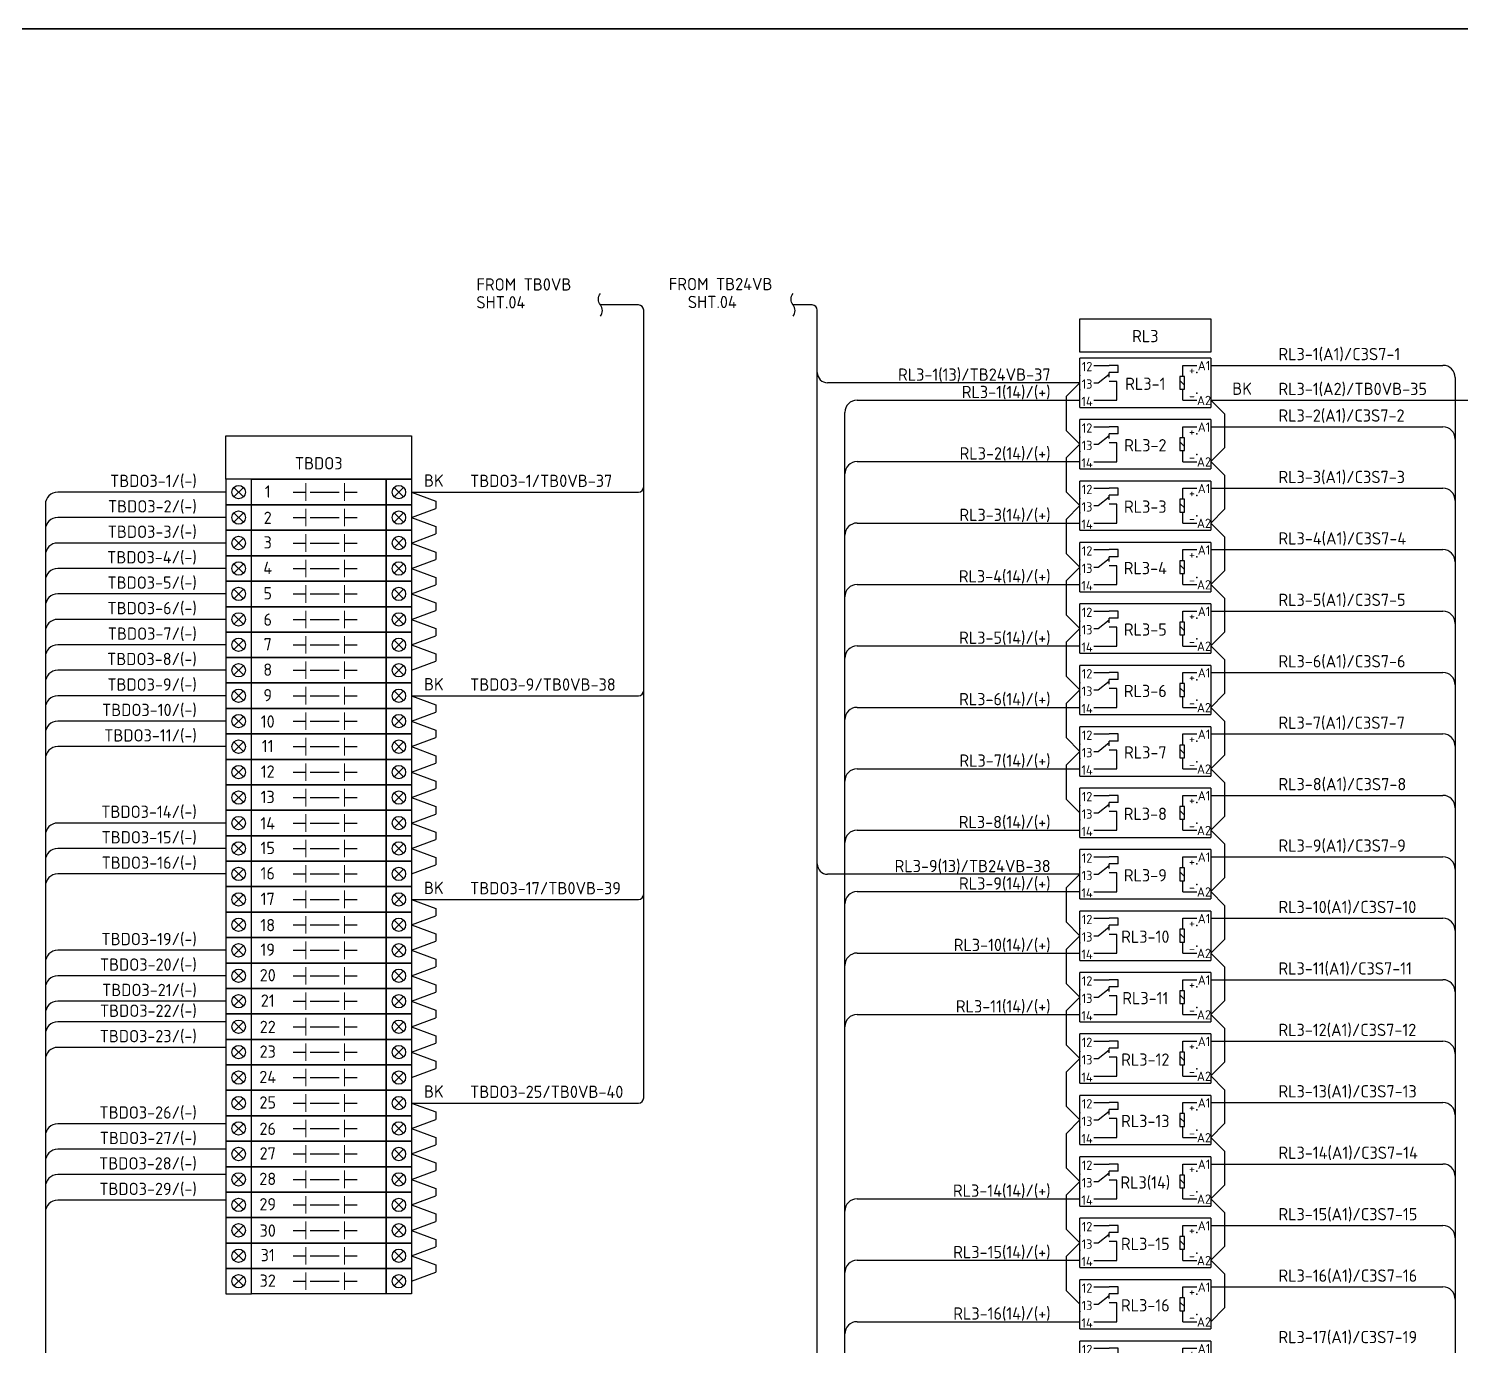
# Model space of a CAD drawing. Header units: inches. Extents: x 579627 to 667544, y 458630 to 507164.
# Drawn here: x 642304 to 643703, y 491325 to 492612 of the extents above; entities that cross this region are included whole.
import ezdxf
from ezdxf.enums import TextEntityAlignment as Align

# ---------------------------------------------------------------- set-up
doc = ezdxf.new("R2010")
doc.units = ezdxf.units.IN
doc.header["$MEASUREMENT"] = 0
doc.layers.add('HELPPOINT', color=7, linetype='Continuous')
doc.layers.add('power', color=7, linetype='Continuous')
doc.styles.add('HTX11', font='O8111901')
doc.styles.add('ISO3098B', font='ISO3098B.shx')

# ---------------------------------------------------------------- blocks, each defined once
blk = doc.blocks.new('TPA')
at = {"layer": 'HELPPOINT', "color": 4, "lineweight": 35}
blk.add_line((562706.8, 505019.3), (567131, 505019.3), dxfattribs=at)
blk.add_line((562706.8, 505019.3), (567131, 505019.3), dxfattribs=at)
at = {"style": 'HTX11'}
for tag, p in [('A', (566704.3, 502037.1)), ('B', (567038.2, 501963.3))]:
    blk.add_attdef(tag, text='', height=16.8, dxfattribs=at).set_placement(p, align=Align.MIDDLE_CENTER)
blk = doc.blocks.new('700RL')
at = {"color": 1}
for p, q in [((625568.7, 491781.9), (625568.7, 491830)), ((625696.8, 491830), (625568.7, 491830)), ((625568.7, 491781.9), (625568.7, 491830)), ((625582.5, 491823), (625597.4, 491823)), ((625606.3, 491823), (625597.4, 491823)), ((625606.3, 491816.1), (625606.3, 491823)), ((625669.2, 491823), (625682.9, 491823)), ((625669.2, 491812.2), (625669.2, 491823)), ((625696.8, 491830), (625696.8, 491781.9)), ((625582.5, 491806), (625586.6, 491806)), ((625586.6, 491806), (625597.4, 491814.5)), ((625606.3, 491816.1), (625597.4, 491816.1)), ((625597.4, 491811.5), (625597.4, 491816.1)), ((625604.9, 491807.3), (625597.4, 491807.3)), ((625604.9, 491788.9), (625604.9, 491807.3)), ((625666.4, 491808.2), (625670.9, 491803.7)), ((625669.2, 491788.9), (625669.2, 491799.7)), ((625568.7, 491781.9), (625696.8, 491781.9)), ((625582.5, 491788.9), (625604.9, 491788.9)), ((625669.2, 491788.9), (625682.9, 491788.9))]:
    blk.add_line(p, q, dxfattribs=at)
blk.add_lwpolyline([(625670.9, 491799.7), (625670.9, 491812.2), (625666.4, 491812.2), (625666.4, 491799.7)], close=True, dxfattribs=at)
for p in [(625568.7, 491813), (625682.9, 491816), (625568.7, 491799), (625682.9, 491795.9)]:
    blk.add_point(p, dxfattribs=at)
at = {"color": 1, "style": 'ISO3098B'}
for s, p in [('12', (625575.8, 491821.8)), ('+', (625678.2, 491818.4)), ('+', (625678.2, 491818.4)), ('A1', (625690, 491822.7)), ('13', (625575.8, 491804.8)), ('14', (625575.8, 491787.8)), ('-', (625678.2, 491793.3)), ('A2', (625690, 491788.7))]:
    blk.add_text(s, height=9.12, dxfattribs=at).set_placement(p, align=Align.MIDDLE)

msp = doc.modelspace()

# ---------------------------------------------------------------- linework, layer by layer
at = {"color": 0}
for p, q in [((642899.2, 492342), (642861.9, 492342)), ((642904.2, 491567.5), (642904.2, 492337)), ((643458, 492249), (643471.4, 492235.6)), ((643458, 492249), (643730.5, 492249)), ((643471.4, 492235.6), (643471.4, 492202.4)), ((643458, 492189), (643471.4, 492202.4)), ((643458, 492189), (643471.4, 492175.6)), ((643471.4, 492175.6), (643471.4, 492142.4)), ((642496.3, 492159.2), (642332, 492159.2)), ((642513.3, 492163.8), (642504.1, 492154.6)), ((642504.1, 492163.8), (642513.3, 492154.6)), ((642561.9, 492159.2), (642574.4, 492159.2)), ((642578.4, 492159.2), (642607, 492159.2)), ((642612, 492159.2), (642624.5, 492159.2)), ((642660.6, 492163.8), (642669.8, 492154.6)), ((642669.8, 492163.8), (642660.6, 492154.6)), ((642677.6, 492159.2), (642899.2, 492159.2)), ((642677.6, 492159.2), (642701.4, 492150.4)), ((642320, 492147.2), (642320, 490713.6)), ((642677.6, 492134.4), (642701.4, 492143.2)), ((642701.4, 492150.4), (642701.4, 492143.2)), ((643458, 492129), (643471.4, 492142.4)), ((642496.3, 492134.4), (642332, 492134.4)), ((642513.3, 492139), (642504.1, 492129.7)), ((642504.1, 492139), (642513.3, 492129.7)), ((642561.9, 492134.4), (642574.4, 492134.4)), ((642578.4, 492134.4), (642607, 492134.4)), ((642612, 492134.4), (642624.5, 492134.4)), ((642660.6, 492139), (642669.8, 492129.7)), ((642669.8, 492139), (642660.6, 492129.7)), ((642677.6, 492134.4), (642701.4, 492125.6)), ((642701.4, 492125.6), (642701.4, 492118.3)), ((643458, 492129), (643471.4, 492115.6)), ((642513.3, 492114.1), (642504.1, 492104.9)), ((642504.1, 492114.1), (642513.3, 492104.9)), ((642660.6, 492114.1), (642669.8, 492104.9)), ((642669.8, 492114.1), (642660.6, 492104.9)), ((642677.6, 492109.5), (642701.4, 492118.3)), ((643471.4, 492115.6), (643471.4, 492082.4)), ((642496.3, 492109.5), (642332, 492109.5)), ((642496.3, 492109.5), (642332, 492109.5)), ((642561.9, 492109.5), (642574.4, 492109.5)), ((642578.4, 492109.5), (642607, 492109.5)), ((642612, 492109.5), (642624.5, 492109.5)), ((642677.6, 492109.5), (642701.4, 492100.7)), ((642701.4, 492100.7), (642701.4, 492093.4)), ((642496.3, 492084.6), (642332, 492084.6)), ((642513.3, 492089.3), (642504.1, 492080)), ((642504.1, 492089.3), (642513.3, 492080)), ((642561.9, 492084.6), (642574.4, 492084.6)), ((642578.4, 492084.6), (642607, 492084.6)), ((642612, 492084.6), (642624.5, 492084.6)), ((642660.6, 492089.3), (642669.8, 492080)), ((642669.8, 492089.3), (642660.6, 492080)), ((642677.6, 492084.6), (642701.4, 492093.4)), ((642677.6, 492084.6), (642701.4, 492075.8)), ((642701.4, 492075.8), (642701.4, 492068.6)), ((643458, 492069), (643471.4, 492082.4)), ((642496.3, 492059.8), (642332, 492059.8)), ((642513.3, 492064.4), (642504.1, 492055.1)), ((642504.1, 492064.4), (642513.3, 492055.1)), ((642561.9, 492059.8), (642574.4, 492059.8)), ((642578.4, 492059.8), (642607, 492059.8)), ((642612, 492059.8), (642624.5, 492059.8)), ((642660.6, 492064.4), (642669.8, 492055.1)), ((642669.8, 492064.4), (642660.6, 492055.1)), ((642677.6, 492059.8), (642701.4, 492068.6)), ((642677.6, 492059.8), (642701.4, 492051)), ((643458, 492069), (643471.4, 492055.6)), ((643471.4, 492055.6), (643471.4, 492022.4)), ((642677.6, 492034.9), (642701.4, 492043.7)), ((642701.4, 492051), (642701.4, 492043.7)), ((642496.3, 492034.9), (642332, 492034.9)), ((642513.3, 492039.5), (642504.1, 492030.3)), ((642504.1, 492039.5), (642513.3, 492030.3)), ((642561.9, 492034.9), (642574.4, 492034.9)), ((642578.4, 492034.9), (642607, 492034.9)), ((642612, 492034.9), (642624.5, 492034.9)), ((642660.6, 492039.5), (642669.8, 492030.3)), ((642669.8, 492039.5), (642660.6, 492030.3)), ((642677.6, 492034.9), (642701.4, 492026.1)), ((642513.3, 492014.7), (642504.1, 492005.4)), ((642504.1, 492014.7), (642513.3, 492005.4)), ((642660.6, 492014.7), (642669.8, 492005.4)), ((642669.8, 492014.7), (642660.6, 492005.4)), ((642677.6, 492010.1), (642701.4, 492018.8)), ((642701.4, 492026.1), (642701.4, 492018.8)), ((643458, 492009), (643471.4, 492022.4)), ((642496.3, 492010.1), (642332, 492010.1)), ((642561.9, 492010.1), (642574.4, 492010.1)), ((642578.4, 492010.1), (642607, 492010.1)), ((642612, 492010.1), (642624.5, 492010.1)), ((642677.6, 492010.1), (642701.4, 492001.3)), ((642701.4, 492001.3), (642701.4, 491994)), ((643458, 492009), (643471.4, 491995.6)), ((642513.3, 491989.8), (642504.1, 491980.6)), ((642504.1, 491989.8), (642513.3, 491980.6)), ((642660.6, 491989.8), (642669.8, 491980.6)), ((642669.8, 491989.8), (642660.6, 491980.6)), ((642677.6, 491985.2), (642701.4, 491994)), ((643471.4, 491995.6), (643471.4, 491962.4)), ((642496.3, 491985.2), (642332, 491985.2)), ((642561.9, 491985.2), (642574.4, 491985.2)), ((642578.4, 491985.2), (642607, 491985.2)), ((642612, 491985.2), (642624.5, 491985.2)), ((642496.3, 491960.3), (642332, 491960.3)), ((642513.3, 491965), (642504.1, 491955.7)), ((642504.1, 491965), (642513.3, 491955.7)), ((642561.9, 491960.3), (642574.4, 491960.3)), ((642578.4, 491960.3), (642607, 491960.3)), ((642612, 491960.3), (642624.5, 491960.3)), ((642660.6, 491965), (642669.8, 491955.7)), ((642669.8, 491965), (642660.6, 491955.7)), ((642677.6, 491960.3), (642701.4, 491951.5)), ((642677.6, 491960.3), (642899.2, 491960.3)), ((643458, 491949), (643471.4, 491962.4)), ((642677.6, 491935.5), (642701.4, 491944.3)), ((642701.4, 491951.5), (642701.4, 491944.3)), ((643458, 491949), (643471.4, 491935.6)), ((642496.3, 491935.5), (642332, 491935.5)), ((642513.3, 491940.1), (642504.1, 491930.8)), ((642504.1, 491940.1), (642513.3, 491930.8)), ((642561.9, 491935.5), (642574.4, 491935.5)), ((642578.4, 491935.5), (642607, 491935.5)), ((642612, 491935.5), (642624.5, 491935.5)), ((642660.6, 491940.1), (642669.8, 491930.8)), ((642669.8, 491940.1), (642660.6, 491930.8)), ((642677.6, 491935.5), (642701.4, 491926.7)), ((643471.4, 491935.6), (643471.4, 491902.4)), ((642677.6, 491910.6), (642701.4, 491919.4)), ((642701.4, 491926.7), (642701.4, 491919.4)), ((642496.3, 491910.6), (642332, 491910.6)), ((642513.3, 491915.2), (642504.1, 491906)), ((642504.1, 491915.2), (642513.3, 491906)), ((642561.9, 491910.6), (642574.4, 491910.6)), ((642578.4, 491910.6), (642607, 491910.6)), ((642612, 491910.6), (642624.5, 491910.6)), ((642660.6, 491915.2), (642669.8, 491906)), ((642669.8, 491915.2), (642660.6, 491906)), ((642677.6, 491910.6), (642701.4, 491901.8)), ((642701.4, 491901.8), (642701.4, 491894.5)), ((643458, 491889), (643471.4, 491902.4)), ((642513.3, 491890.4), (642504.1, 491881.1)), ((642504.1, 491890.4), (642513.3, 491881.1)), ((642660.6, 491890.4), (642669.8, 491881.1)), ((642669.8, 491890.4), (642660.6, 491881.1)), ((642677.6, 491885.7), (642701.4, 491894.5)), ((643458, 491889), (643471.4, 491875.6)), ((642561.9, 491885.7), (642574.4, 491885.7)), ((642578.4, 491885.7), (642607, 491885.7)), ((642612, 491885.7), (642624.5, 491885.7)), ((642677.6, 491885.7), (642701.4, 491877)), ((642701.4, 491877), (642701.4, 491869.7)), ((643471.4, 491875.6), (643471.4, 491842.4)), ((642513.3, 491865.5), (642504.1, 491856.3)), ((642504.1, 491865.5), (642513.3, 491856.3)), ((642561.9, 491860.9), (642574.4, 491860.9)), ((642578.4, 491860.9), (642607, 491860.9)), ((642612, 491860.9), (642624.5, 491860.9)), ((642660.6, 491865.5), (642669.8, 491856.3)), ((642669.8, 491865.5), (642660.6, 491856.3)), ((642677.6, 491860.9), (642701.4, 491869.7)), ((642677.6, 491860.9), (642701.4, 491852.1)), ((642701.4, 491852.1), (642701.4, 491844.8)), ((642496.3, 491836), (642332, 491836)), ((642513.3, 491840.6), (642504.1, 491831.4)), ((642504.1, 491840.6), (642513.3, 491831.4)), ((642561.9, 491836), (642574.4, 491836)), ((642578.4, 491836), (642607, 491836)), ((642612, 491836), (642624.5, 491836)), ((642660.6, 491840.6), (642669.8, 491831.4)), ((642669.8, 491840.6), (642660.6, 491831.4)), ((642677.6, 491836), (642701.4, 491844.8)), ((642677.6, 491836), (642701.4, 491827.2)), ((643458, 491829), (643471.4, 491842.4)), ((642677.6, 491811.2), (642701.4, 491819.9)), ((642701.4, 491827.2), (642701.4, 491819.9)), ((643458, 491829), (643471.4, 491815.6)), ((642496.3, 491811.2), (642332, 491811.2)), ((642513.3, 491815.8), (642504.1, 491806.5)), ((642504.1, 491815.8), (642513.3, 491806.5)), ((642561.9, 491811.2), (642574.4, 491811.2)), ((642578.4, 491811.2), (642607, 491811.2)), ((642612, 491811.2), (642624.5, 491811.2)), ((642660.6, 491815.8), (642669.8, 491806.5)), ((642669.8, 491815.8), (642660.6, 491806.5)), ((642677.6, 491811.2), (642701.4, 491802.4)), ((643471.4, 491815.6), (643471.4, 491782.4)), ((642513.3, 491790.9), (642504.1, 491781.7)), ((642504.1, 491790.9), (642513.3, 491781.7)), ((642660.6, 491790.9), (642669.8, 491781.7)), ((642669.8, 491790.9), (642660.6, 491781.7)), ((642677.6, 491786.3), (642701.4, 491795.1)), ((642701.4, 491802.4), (642701.4, 491795.1)), ((642496.3, 491786.3), (642332, 491786.3)), ((642561.9, 491786.3), (642574.4, 491786.3)), ((642578.4, 491786.3), (642607, 491786.3)), ((642612, 491786.3), (642624.5, 491786.3)), ((643458, 491769), (643471.4, 491782.4)), ((642513.3, 491766.1), (642504.1, 491756.8)), ((642504.1, 491766.1), (642513.3, 491756.8)), ((642660.6, 491766.1), (642669.8, 491756.8)), ((642669.8, 491766.1), (642660.6, 491756.8)), ((643458, 491769), (643471.4, 491755.6)), ((642561.9, 491761.4), (642574.4, 491761.4)), ((642578.4, 491761.4), (642607, 491761.4)), ((642612, 491761.4), (642624.5, 491761.4)), ((642677.6, 491761.4), (642701.4, 491752.6)), ((642677.6, 491761.4), (642899.2, 491761.4)), ((642701.4, 491752.6), (642701.4, 491745.4)), ((643471.4, 491755.6), (643471.4, 491722.4)), ((642513.3, 491741.2), (642504.1, 491731.9)), ((642504.1, 491741.2), (642513.3, 491731.9)), ((642561.9, 491736.6), (642574.4, 491736.6)), ((642578.4, 491736.6), (642607, 491736.6)), ((642612, 491736.6), (642624.5, 491736.6)), ((642660.6, 491741.2), (642669.8, 491731.9)), ((642669.8, 491741.2), (642660.6, 491731.9)), ((642677.6, 491736.6), (642701.4, 491745.4)), ((642677.6, 491736.6), (642701.4, 491727.8)), ((642677.6, 491711.7), (642701.4, 491720.5)), ((642701.4, 491727.8), (642701.4, 491720.5)), ((643458, 491709), (643471.4, 491722.4)), ((642496.3, 491711.7), (642332, 491711.7)), ((642513.3, 491716.3), (642504.1, 491707.1)), ((642504.1, 491716.3), (642513.3, 491707.1)), ((642561.9, 491711.7), (642574.4, 491711.7)), ((642578.4, 491711.7), (642607, 491711.7)), ((642612, 491711.7), (642624.5, 491711.7)), ((642660.6, 491716.3), (642669.8, 491707.1)), ((642669.8, 491716.3), (642660.6, 491707.1)), ((642677.6, 491711.7), (642701.4, 491702.9)), ((643458, 491709), (643471.4, 491695.6)), ((642677.6, 491686.8), (642701.4, 491695.6)), ((642701.4, 491702.9), (642701.4, 491695.6)), ((643471.4, 491695.6), (643471.4, 491662.4)), ((642496.3, 491686.8), (642332, 491686.8)), ((642513.3, 491691.5), (642504.1, 491682.2)), ((642504.1, 491691.5), (642513.3, 491682.2)), ((642561.9, 491686.8), (642574.4, 491686.8)), ((642578.4, 491686.8), (642607, 491686.8)), ((642612, 491686.8), (642624.5, 491686.8)), ((642660.6, 491691.5), (642669.8, 491682.2)), ((642669.8, 491691.5), (642660.6, 491682.2)), ((642677.6, 491686.8), (642701.4, 491678.1)), ((642701.4, 491678.1), (642701.4, 491670.8)), ((642513.3, 491666.6), (642504.1, 491657.4)), ((642504.1, 491666.6), (642513.3, 491657.4)), ((642660.6, 491666.6), (642669.8, 491657.4)), ((642669.8, 491666.6), (642660.6, 491657.4)), ((642677.6, 491662), (642701.4, 491670.8)), ((642496.3, 491662), (642332, 491662)), ((642561.9, 491662), (642574.4, 491662)), ((642578.4, 491662), (642607, 491662)), ((642612, 491662), (642624.5, 491662)), ((642677.6, 491662), (642701.4, 491653.2)), ((642701.4, 491653.2), (642701.4, 491645.9)), ((643458, 491649), (643471.4, 491662.4)), ((642496.3, 491641.8), (642332, 491641.8)), ((642513.3, 491641.8), (642504.1, 491632.5)), ((642504.1, 491641.8), (642513.3, 491632.5)), ((642561.9, 491637.1), (642574.4, 491637.1)), ((642578.4, 491637.1), (642607, 491637.1)), ((642612, 491637.1), (642624.5, 491637.1)), ((642660.6, 491641.8), (642669.8, 491632.5)), ((642669.8, 491641.8), (642660.6, 491632.5)), ((642677.6, 491637.1), (642701.4, 491645.9)), ((642677.6, 491637.1), (642701.4, 491628.3)), ((643458, 491649), (643471.4, 491635.6)), ((642701.4, 491628.3), (642701.4, 491621.1)), ((643471.4, 491635.6), (643471.4, 491602.4)), ((642496.3, 491616.9), (642332, 491616.9)), ((642513.3, 491616.9), (642504.1, 491607.6)), ((642504.1, 491616.9), (642513.3, 491607.6)), ((642561.9, 491612.3), (642574.4, 491612.3)), ((642578.4, 491612.3), (642607, 491612.3)), ((642612, 491612.3), (642624.5, 491612.3)), ((642660.6, 491616.9), (642669.8, 491607.6)), ((642669.8, 491616.9), (642660.6, 491607.6)), ((642677.6, 491612.3), (642701.4, 491621.1)), ((642677.6, 491612.3), (642701.4, 491603.5)), ((642677.6, 491587.4), (642701.4, 491596.2)), ((642701.4, 491603.5), (642701.4, 491596.2)), ((643458, 491589), (643471.4, 491602.4)), ((642513.3, 491592), (642504.1, 491582.8)), ((642504.1, 491592), (642513.3, 491582.8)), ((642561.9, 491587.4), (642574.4, 491587.4)), ((642578.4, 491587.4), (642607, 491587.4)), ((642612, 491587.4), (642624.5, 491587.4)), ((642660.6, 491592), (642669.8, 491582.8)), ((642669.8, 491592), (642660.6, 491582.8)), ((643458, 491589), (643471.4, 491575.6)), ((642513.3, 491567.2), (642504.1, 491557.9)), ((642504.1, 491567.2), (642513.3, 491557.9)), ((642660.6, 491567.2), (642669.8, 491557.9)), ((642669.8, 491567.2), (642660.6, 491557.9)), ((643471.4, 491575.6), (643471.4, 491542.4)), ((642561.9, 491562.5), (642574.4, 491562.5)), ((642578.4, 491562.5), (642607, 491562.5)), ((642612, 491562.5), (642624.5, 491562.5)), ((642677.6, 491562.5), (642701.4, 491553.8)), ((642677.6, 491562.5), (642899.2, 491562.5)), ((642701.4, 491553.8), (642701.4, 491546.5)), ((642496.3, 491542.3), (642332, 491542.3)), ((642513.3, 491542.3), (642504.1, 491533.1)), ((642504.1, 491542.3), (642513.3, 491533.1)), ((642660.6, 491542.3), (642669.8, 491533.1)), ((642669.8, 491542.3), (642660.6, 491533.1)), ((642677.6, 491537.7), (642701.4, 491546.5)), ((643458, 491529), (643471.4, 491542.4)), ((642561.9, 491537.7), (642574.4, 491537.7)), ((642578.4, 491537.7), (642607, 491537.7)), ((642612, 491537.7), (642624.5, 491537.7)), ((642677.6, 491537.7), (642701.4, 491528.9)), ((642701.4, 491528.9), (642701.4, 491521.6)), ((643458, 491529), (643471.4, 491515.6)), ((642496.3, 491517.4), (642332, 491517.4)), ((642513.3, 491517.4), (642504.1, 491508.2)), ((642504.1, 491517.4), (642513.3, 491508.2)), ((642561.9, 491512.8), (642574.4, 491512.8)), ((642578.4, 491512.8), (642607, 491512.8)), ((642612, 491512.8), (642624.5, 491512.8)), ((642660.6, 491517.4), (642669.8, 491508.2)), ((642669.8, 491517.4), (642660.6, 491508.2)), ((642677.6, 491512.8), (642701.4, 491521.6)), ((642677.6, 491512.8), (642701.4, 491504)), ((643471.4, 491515.6), (643471.4, 491482.4)), ((642677.6, 491488), (642701.4, 491496.7)), ((642701.4, 491504), (642701.4, 491496.7)), ((642496.3, 491492.6), (642332, 491492.6)), ((642513.3, 491492.6), (642504.1, 491483.3)), ((642504.1, 491492.6), (642513.3, 491483.3)), ((642561.9, 491488), (642574.4, 491488)), ((642578.4, 491488), (642607, 491488)), ((642612, 491488), (642624.5, 491488)), ((642660.6, 491492.6), (642669.8, 491483.3)), ((642669.8, 491492.6), (642660.6, 491483.3)), ((642677.6, 491488), (642701.4, 491479.2)), ((643458, 491469), (643471.4, 491482.4)), ((642677.6, 491463.1), (642701.4, 491471.9)), ((642701.4, 491479.2), (642701.4, 491471.9)), ((643458, 491469), (643471.4, 491455.6)), ((642496.3, 491467.7), (642332, 491467.7)), ((642513.3, 491467.7), (642504.1, 491458.5)), ((642504.1, 491467.7), (642513.3, 491458.5)), ((642561.9, 491463.1), (642574.4, 491463.1)), ((642578.4, 491463.1), (642607, 491463.1)), ((642612, 491463.1), (642624.5, 491463.1)), ((642660.6, 491467.7), (642669.8, 491458.5)), ((642669.8, 491467.7), (642660.6, 491458.5)), ((642677.6, 491463.1), (642701.4, 491454.3)), ((642701.4, 491454.3), (642701.4, 491447)), ((643471.4, 491455.6), (643471.4, 491422.4)), ((642513.3, 491442.9), (642504.1, 491433.6)), ((642504.1, 491442.9), (642513.3, 491433.6)), ((642660.6, 491442.9), (642669.8, 491433.6)), ((642669.8, 491442.9), (642660.6, 491433.6)), ((642677.6, 491438.2), (642701.4, 491447)), ((642561.9, 491438.2), (642574.4, 491438.2)), ((642578.4, 491438.2), (642607, 491438.2)), ((642612, 491438.2), (642624.5, 491438.2)), ((642677.6, 491438.2), (642701.4, 491429.4)), ((642701.4, 491429.4), (642701.4, 491422.2)), ((642513.3, 491418), (642504.1, 491408.7)), ((642504.1, 491418), (642513.3, 491408.7)), ((642561.9, 491413.4), (642574.4, 491413.4)), ((642578.4, 491413.4), (642607, 491413.4)), ((642612, 491413.4), (642624.5, 491413.4)), ((642660.6, 491418), (642669.8, 491408.7)), ((642669.8, 491418), (642660.6, 491408.7)), ((642677.6, 491413.4), (642701.4, 491422.2)), ((642677.6, 491413.4), (642701.4, 491404.6)), ((643458, 491409), (643471.4, 491422.4)), ((642701.4, 491404.6), (642701.4, 491397.3)), ((643458, 491409), (643471.4, 491395.6)), ((642513.3, 491393.1), (642504.1, 491383.9)), ((642504.1, 491393.1), (642513.3, 491383.9)), ((642561.9, 491388.5), (642574.4, 491388.5)), ((642578.4, 491388.5), (642607, 491388.5)), ((642612, 491388.5), (642624.5, 491388.5)), ((642660.6, 491393.1), (642669.8, 491383.9)), ((642669.8, 491393.1), (642660.6, 491383.9)), ((642677.6, 491388.5), (642701.4, 491397.3)), ((643471.4, 491395.6), (643471.4, 491362.4)), ((643458, 491349), (643471.4, 491362.4))]:
    msp.add_line(p, q, dxfattribs=at)
at = {"color": 1}
for p, q in [((643068.7, 492342), (643050.1, 492342)), ((643073.7, 492276), (643073.7, 492337)), ((643073.7, 490836), (643073.7, 492337)), ((643330, 492266), (643083.7, 492266)), ((643330, 492266), (643316.6, 492252.6)), ((643316.6, 492252.6), (643316.6, 492219.4)), ((643330, 492206), (643316.6, 492219.4)), ((643330, 492206), (643316.6, 492192.6)), ((643316.6, 492192.6), (643316.6, 492159.4)), ((643330, 492146), (643316.6, 492159.4)), ((643330, 492146), (643316.6, 492132.6)), ((643316.6, 492132.6), (643316.6, 492099.4)), ((643330, 492086), (643316.6, 492099.4)), ((643330, 492086), (643316.6, 492072.6)), ((643316.6, 492072.6), (643316.6, 492039.4)), ((643330, 492026), (643316.6, 492039.4)), ((643330, 492026), (643316.6, 492012.6)), ((643316.6, 492012.6), (643316.6, 491979.4)), ((643330, 491966), (643316.6, 491979.4)), ((643330, 491966), (643316.6, 491952.6)), ((643316.6, 491952.6), (643316.6, 491919.4)), ((643330, 491906), (643316.6, 491919.4)), ((643330, 491906), (643316.6, 491892.6)), ((643316.6, 491892.6), (643316.6, 491859.4)), ((643330, 491846), (643316.6, 491859.4)), ((643330, 491786), (643083.7, 491786)), ((643330, 491786), (643316.6, 491772.6)), ((643316.6, 491772.6), (643316.6, 491739.4)), ((643330, 491726), (643316.6, 491739.4)), ((643330, 491726), (643316.6, 491712.6)), ((643316.6, 491712.6), (643316.6, 491679.4)), ((643330, 491666), (643316.6, 491679.4)), ((643330, 491666), (643316.6, 491652.6)), ((643316.6, 491652.6), (643316.6, 491619.4)), ((643330, 491606), (643316.6, 491619.4)), ((643330, 491606), (643316.6, 491592.6)), ((643316.6, 491592.6), (643316.6, 491559.4)), ((643330, 491546), (643316.6, 491559.4)), ((643330, 491546), (643316.6, 491532.6)), ((643316.6, 491532.6), (643316.6, 491499.4)), ((643330, 491486), (643316.6, 491499.4)), ((643330, 491486), (643316.6, 491472.6)), ((643316.6, 491472.6), (643316.6, 491439.4)), ((643330, 491426), (643316.6, 491439.4)), ((643330, 491426), (643316.6, 491412.6)), ((643316.6, 491412.6), (643316.6, 491379.4)), ((643330, 491366), (643316.6, 491379.4))]:
    msp.add_line(p, q, dxfattribs=at)
at = {"color": 4}
for p, q in [((643458, 492283), (643684.6, 492283)), ((643696.6, 492271), (643696.6, 490282.1)), ((643112.6, 492249), (643330, 492249)), ((643100.6, 490282.1), (643100.6, 492237)), ((643458, 492223), (643684.6, 492223)), ((643112.6, 492189), (643330, 492189)), ((643458, 492163), (643684.6, 492163)), ((643112.6, 492129), (643330, 492129)), ((643458, 492103), (643684.6, 492103)), ((643112.6, 492069), (643330, 492069)), ((643458, 492043), (643684.6, 492043)), ((643112.6, 492009), (643330, 492009)), ((643458, 491983), (643684.6, 491983)), ((643112.6, 491949), (643330, 491949)), ((643458, 491923), (643684.6, 491923)), ((643112.6, 491889), (643330, 491889)), ((643458, 491863), (643684.6, 491863)), ((643112.6, 491829), (643330, 491829)), ((643458, 491803), (643684.6, 491803)), ((643112.6, 491769), (643330, 491769)), ((643458, 491743), (643684.6, 491743)), ((643112.6, 491709), (643330, 491709)), ((643458, 491683), (643684.6, 491683)), ((643112.6, 491649), (643330, 491649)), ((643458, 491623), (643684.6, 491623)), ((643458, 491563), (643684.6, 491563)), ((643458, 491503), (643684.6, 491503)), ((643112.6, 491469), (643330, 491469)), ((643458, 491443), (643684.6, 491443)), ((643112.6, 491409), (643330, 491409)), ((643458, 491383), (643684.6, 491383)), ((643112.6, 491349), (643330, 491349))]:
    msp.add_line(p, q, dxfattribs=at)
at = {"color": 0, "lineweight": 9}
for p, q in [((642574.4, 492150.7), (642574.4, 492167.8)), ((642612, 492150.7), (642612, 492167.8)), ((642574.4, 492125.8), (642574.4, 492142.9)), ((642612, 492125.8), (642612, 492142.9)), ((642574.4, 492101), (642574.4, 492118)), ((642612, 492101), (642612, 492118)), ((642574.4, 492076.1), (642574.4, 492093.2)), ((642612, 492076.1), (642612, 492093.2)), ((642574.4, 492051.2), (642574.4, 492068.3)), ((642612, 492051.2), (642612, 492068.3)), ((642574.4, 492026.4), (642574.4, 492043.4)), ((642612, 492026.4), (642612, 492043.4)), ((642574.4, 492001.5), (642574.4, 492018.6)), ((642612, 492001.5), (642612, 492018.6)), ((642574.4, 491976.7), (642574.4, 491993.7)), ((642612, 491976.7), (642612, 491993.7)), ((642574.4, 491951.8), (642574.4, 491968.9)), ((642612, 491951.8), (642612, 491968.9)), ((642574.4, 491926.9), (642574.4, 491944)), ((642612, 491926.9), (642612, 491944)), ((642574.4, 491902.1), (642574.4, 491919.1)), ((642612, 491902.1), (642612, 491919.1)), ((642574.4, 491877.2), (642574.4, 491894.3)), ((642612, 491877.2), (642612, 491894.3)), ((642574.4, 491852.3), (642574.4, 491869.4)), ((642612, 491852.3), (642612, 491869.4)), ((642574.4, 491827.5), (642574.4, 491844.6)), ((642612, 491827.5), (642612, 491844.6)), ((642574.4, 491802.6), (642574.4, 491819.7)), ((642612, 491802.6), (642612, 491819.7)), ((642574.4, 491777.8), (642574.4, 491794.8)), ((642612, 491777.8), (642612, 491794.8)), ((642574.4, 491752.9), (642574.4, 491770)), ((642612, 491752.9), (642612, 491770)), ((642574.4, 491728), (642574.4, 491745.1)), ((642612, 491728), (642612, 491745.1)), ((642574.4, 491703.2), (642574.4, 491720.2)), ((642612, 491703.2), (642612, 491720.2)), ((642574.4, 491678.3), (642574.4, 491695.4)), ((642612, 491678.3), (642612, 491695.4)), ((642574.4, 491653.5), (642574.4, 491670.5)), ((642612, 491653.5), (642612, 491670.5)), ((642574.4, 491628.6), (642574.4, 491645.7)), ((642612, 491628.6), (642612, 491645.7)), ((642574.4, 491603.7), (642574.4, 491620.8)), ((642612, 491603.7), (642612, 491620.8)), ((642574.4, 491578.9), (642574.4, 491595.9)), ((642612, 491578.9), (642612, 491595.9)), ((642574.4, 491554), (642574.4, 491571.1)), ((642612, 491554), (642612, 491571.1)), ((642574.4, 491529.1), (642574.4, 491546.2)), ((642612, 491529.1), (642612, 491546.2)), ((642574.4, 491504.3), (642574.4, 491521.3)), ((642612, 491504.3), (642612, 491521.3)), ((642574.4, 491479.4), (642574.4, 491496.5)), ((642612, 491479.4), (642612, 491496.5)), ((642574.4, 491454.6), (642574.4, 491471.6)), ((642612, 491454.6), (642612, 491471.6)), ((642574.4, 491429.7), (642574.4, 491446.8)), ((642612, 491429.7), (642612, 491446.8)), ((642574.4, 491404.8), (642574.4, 491421.9)), ((642612, 491404.8), (642612, 491421.9)), ((642574.4, 491380), (642574.4, 491397)), ((642612, 491380), (642612, 491397))]:
    msp.add_line(p, q, dxfattribs=at)
at = {"color": 0}
msp.add_lwpolyline([(642861.9, 492330.9, 0.351), (642861.9, 492342, -0.351), (642861.9, 492353.1, 2.081666)], format="xyb", dxfattribs=at)
at = {"color": 1}
msp.add_lwpolyline([(643050.1, 492330.9, 0.351), (643050.1, 492342, -0.351), (643050.1, 492353.1, 2.081666)], format="xyb", dxfattribs=at)
at = {"color": 2}
msp.add_lwpolyline([(643330, 492328.5), (643458, 492328.5), (643458, 492295.8), (643330, 492295.8)], close=True, dxfattribs=at)
at = {"color": 4}
msp.add_lwpolyline([(642496.3, 492214.1), (642677.6, 492214.1), (642677.6, 492171.7), (642496.3, 492171.7)], close=True, dxfattribs=at)
at = {"color": 0}
for points in [[(642521.1, 492171.7), (642496.3, 492171.7), (642496.3, 492146.8), (642521.1, 492146.8)], [(642521.1, 492171.7), (642652.8, 492171.7), (642652.8, 492146.8), (642521.1, 492146.8)], [(642652.8, 492171.7), (642677.6, 492171.7), (642677.6, 492146.8), (642652.8, 492146.8)], [(642521.1, 492146.8), (642496.3, 492146.8), (642496.3, 492121.9), (642521.1, 492121.9)], [(642521.1, 492146.8), (642652.8, 492146.8), (642652.8, 492121.9), (642521.1, 492121.9)], [(642652.8, 492146.8), (642677.6, 492146.8), (642677.6, 492121.9), (642652.8, 492121.9)], [(642521.1, 492121.9), (642496.3, 492121.9), (642496.3, 492097.1), (642521.1, 492097.1)], [(642521.1, 492121.9), (642652.8, 492121.9), (642652.8, 492097.1), (642521.1, 492097.1)], [(642652.8, 492121.9), (642677.6, 492121.9), (642677.6, 492097.1), (642652.8, 492097.1)], [(642521.1, 492097.1), (642496.3, 492097.1), (642496.3, 492072.2), (642521.1, 492072.2)], [(642521.1, 492097.1), (642652.8, 492097.1), (642652.8, 492072.2), (642521.1, 492072.2)], [(642652.8, 492097.1), (642677.6, 492097.1), (642677.6, 492072.2), (642652.8, 492072.2)], [(642521.1, 492072.2), (642496.3, 492072.2), (642496.3, 492047.3), (642521.1, 492047.3)], [(642521.1, 492072.2), (642652.8, 492072.2), (642652.8, 492047.3), (642521.1, 492047.3)], [(642652.8, 492072.2), (642677.6, 492072.2), (642677.6, 492047.3), (642652.8, 492047.3)], [(642521.1, 492047.3), (642496.3, 492047.3), (642496.3, 492022.5), (642521.1, 492022.5)], [(642521.1, 492047.3), (642652.8, 492047.3), (642652.8, 492022.5), (642521.1, 492022.5)], [(642652.8, 492047.3), (642677.6, 492047.3), (642677.6, 492022.5), (642652.8, 492022.5)], [(642521.1, 492022.5), (642496.3, 492022.5), (642496.3, 491997.6), (642521.1, 491997.6)], [(642521.1, 492022.5), (642652.8, 492022.5), (642652.8, 491997.6), (642521.1, 491997.6)], [(642652.8, 492022.5), (642677.6, 492022.5), (642677.6, 491997.6), (642652.8, 491997.6)], [(642521.1, 491997.6), (642496.3, 491997.6), (642496.3, 491972.8), (642521.1, 491972.8)], [(642521.1, 491997.6), (642652.8, 491997.6), (642652.8, 491972.8), (642521.1, 491972.8)], [(642652.8, 491997.6), (642677.6, 491997.6), (642677.6, 491972.8), (642652.8, 491972.8)], [(642521.1, 491972.8), (642496.3, 491972.8), (642496.3, 491947.9), (642521.1, 491947.9)], [(642521.1, 491972.8), (642652.8, 491972.8), (642652.8, 491947.9), (642521.1, 491947.9)], [(642652.8, 491972.8), (642677.6, 491972.8), (642677.6, 491947.9), (642652.8, 491947.9)], [(642521.1, 491947.9), (642496.3, 491947.9), (642496.3, 491923), (642521.1, 491923)], [(642521.1, 491947.9), (642652.8, 491947.9), (642652.8, 491923), (642521.1, 491923)], [(642652.8, 491947.9), (642677.6, 491947.9), (642677.6, 491923), (642652.8, 491923)], [(642521.1, 491923), (642496.3, 491923), (642496.3, 491898.2), (642521.1, 491898.2)], [(642521.1, 491923), (642652.8, 491923), (642652.8, 491898.2), (642521.1, 491898.2)], [(642652.8, 491923), (642677.6, 491923), (642677.6, 491898.2), (642652.8, 491898.2)], [(642521.1, 491898.2), (642496.3, 491898.2), (642496.3, 491873.3), (642521.1, 491873.3)], [(642521.1, 491898.2), (642652.8, 491898.2), (642652.8, 491873.3), (642521.1, 491873.3)], [(642652.8, 491898.2), (642677.6, 491898.2), (642677.6, 491873.3), (642652.8, 491873.3)], [(642521.1, 491873.3), (642496.3, 491873.3), (642496.3, 491848.5), (642521.1, 491848.5)], [(642521.1, 491873.3), (642652.8, 491873.3), (642652.8, 491848.5), (642521.1, 491848.5)], [(642652.8, 491873.3), (642677.6, 491873.3), (642677.6, 491848.5), (642652.8, 491848.5)], [(642521.1, 491848.5), (642496.3, 491848.5), (642496.3, 491823.6), (642521.1, 491823.6)], [(642521.1, 491848.5), (642652.8, 491848.5), (642652.8, 491823.6), (642521.1, 491823.6)], [(642652.8, 491848.5), (642677.6, 491848.5), (642677.6, 491823.6), (642652.8, 491823.6)], [(642521.1, 491823.6), (642496.3, 491823.6), (642496.3, 491798.7), (642521.1, 491798.7)], [(642521.1, 491823.6), (642652.8, 491823.6), (642652.8, 491798.7), (642521.1, 491798.7)], [(642652.8, 491823.6), (642677.6, 491823.6), (642677.6, 491798.7), (642652.8, 491798.7)], [(642521.1, 491798.7), (642496.3, 491798.7), (642496.3, 491773.9), (642521.1, 491773.9)], [(642521.1, 491798.7), (642652.8, 491798.7), (642652.8, 491773.9), (642521.1, 491773.9)], [(642652.8, 491798.7), (642677.6, 491798.7), (642677.6, 491773.9), (642652.8, 491773.9)], [(642521.1, 491773.9), (642496.3, 491773.9), (642496.3, 491749), (642521.1, 491749)], [(642521.1, 491773.9), (642652.8, 491773.9), (642652.8, 491749), (642521.1, 491749)], [(642652.8, 491773.9), (642677.6, 491773.9), (642677.6, 491749), (642652.8, 491749)], [(642521.1, 491749), (642496.3, 491749), (642496.3, 491724.1), (642521.1, 491724.1)], [(642521.1, 491749), (642652.8, 491749), (642652.8, 491724.1), (642521.1, 491724.1)], [(642652.8, 491749), (642677.6, 491749), (642677.6, 491724.1), (642652.8, 491724.1)], [(642521.1, 491724.1), (642496.3, 491724.1), (642496.3, 491699.3), (642521.1, 491699.3)], [(642521.1, 491724.1), (642652.8, 491724.1), (642652.8, 491699.3), (642521.1, 491699.3)], [(642652.8, 491724.1), (642677.6, 491724.1), (642677.6, 491699.3), (642652.8, 491699.3)], [(642521.1, 491699.3), (642496.3, 491699.3), (642496.3, 491674.4), (642521.1, 491674.4)], [(642521.1, 491699.3), (642652.8, 491699.3), (642652.8, 491674.4), (642521.1, 491674.4)], [(642652.8, 491699.3), (642677.6, 491699.3), (642677.6, 491674.4), (642652.8, 491674.4)], [(642521.1, 491674.4), (642496.3, 491674.4), (642496.3, 491649.6), (642521.1, 491649.6)], [(642521.1, 491674.4), (642652.8, 491674.4), (642652.8, 491649.6), (642521.1, 491649.6)], [(642652.8, 491674.4), (642677.6, 491674.4), (642677.6, 491649.6), (642652.8, 491649.6)], [(642521.1, 491649.6), (642496.3, 491649.6), (642496.3, 491624.7), (642521.1, 491624.7)], [(642521.1, 491649.6), (642652.8, 491649.6), (642652.8, 491624.7), (642521.1, 491624.7)], [(642652.8, 491649.6), (642677.6, 491649.6), (642677.6, 491624.7), (642652.8, 491624.7)], [(642521.1, 491624.7), (642496.3, 491624.7), (642496.3, 491599.8), (642521.1, 491599.8)], [(642521.1, 491624.7), (642652.8, 491624.7), (642652.8, 491599.8), (642521.1, 491599.8)], [(642652.8, 491624.7), (642677.6, 491624.7), (642677.6, 491599.8), (642652.8, 491599.8)], [(642521.1, 491599.8), (642496.3, 491599.8), (642496.3, 491575), (642521.1, 491575)], [(642521.1, 491599.8), (642652.8, 491599.8), (642652.8, 491575), (642521.1, 491575)], [(642652.8, 491599.8), (642677.6, 491599.8), (642677.6, 491575), (642652.8, 491575)], [(642521.1, 491575), (642496.3, 491575), (642496.3, 491550.1), (642521.1, 491550.1)], [(642521.1, 491575), (642652.8, 491575), (642652.8, 491550.1), (642521.1, 491550.1)], [(642652.8, 491575), (642677.6, 491575), (642677.6, 491550.1), (642652.8, 491550.1)], [(642521.1, 491550.1), (642496.3, 491550.1), (642496.3, 491525.2), (642521.1, 491525.2)], [(642521.1, 491550.1), (642652.8, 491550.1), (642652.8, 491525.2), (642521.1, 491525.2)], [(642652.8, 491550.1), (642677.6, 491550.1), (642677.6, 491525.2), (642652.8, 491525.2)], [(642521.1, 491525.2), (642496.3, 491525.2), (642496.3, 491500.4), (642521.1, 491500.4)], [(642521.1, 491525.2), (642652.8, 491525.2), (642652.8, 491500.4), (642521.1, 491500.4)], [(642652.8, 491525.2), (642677.6, 491525.2), (642677.6, 491500.4), (642652.8, 491500.4)], [(642521.1, 491500.4), (642496.3, 491500.4), (642496.3, 491475.5), (642521.1, 491475.5)], [(642521.1, 491500.4), (642652.8, 491500.4), (642652.8, 491475.5), (642521.1, 491475.5)], [(642652.8, 491500.4), (642677.6, 491500.4), (642677.6, 491475.5), (642652.8, 491475.5)], [(642521.1, 491475.5), (642496.3, 491475.5), (642496.3, 491450.7), (642521.1, 491450.7)], [(642521.1, 491475.5), (642652.8, 491475.5), (642652.8, 491450.7), (642521.1, 491450.7)], [(642652.8, 491475.5), (642677.6, 491475.5), (642677.6, 491450.7), (642652.8, 491450.7)], [(642521.1, 491450.7), (642496.3, 491450.7), (642496.3, 491425.8), (642521.1, 491425.8)], [(642521.1, 491450.7), (642652.8, 491450.7), (642652.8, 491425.8), (642521.1, 491425.8)], [(642652.8, 491450.7), (642677.6, 491450.7), (642677.6, 491425.8), (642652.8, 491425.8)], [(642521.1, 491425.8), (642496.3, 491425.8), (642496.3, 491400.9), (642521.1, 491400.9)], [(642521.1, 491425.8), (642652.8, 491425.8), (642652.8, 491400.9), (642521.1, 491400.9)], [(642652.8, 491425.8), (642677.6, 491425.8), (642677.6, 491400.9), (642652.8, 491400.9)], [(642521.1, 491400.9), (642496.3, 491400.9), (642496.3, 491376.1), (642521.1, 491376.1)], [(642521.1, 491400.9), (642652.8, 491400.9), (642652.8, 491376.1), (642521.1, 491376.1)], [(642652.8, 491400.9), (642677.6, 491400.9), (642677.6, 491376.1), (642652.8, 491376.1)]]:
    msp.add_lwpolyline(points, close=True, dxfattribs=at)
for centre in [(642508.7, 492159.2), (642665.2, 492159.2), (642508.7, 492134.4), (642665.2, 492134.4), (642508.7, 492109.5), (642665.2, 492109.5), (642508.7, 492084.6), (642665.2, 492084.6), (642508.7, 492059.8), (642665.2, 492059.8), (642508.7, 492034.9), (642665.2, 492034.9), (642508.7, 492010.1), (642665.2, 492010.1), (642508.7, 491985.2), (642665.2, 491985.2), (642508.7, 491960.3), (642665.2, 491960.3), (642508.7, 491935.5), (642665.2, 491935.5), (642508.7, 491910.6), (642665.2, 491910.6), (642508.7, 491885.7), (642665.2, 491885.7), (642508.7, 491860.9), (642665.2, 491860.9), (642508.7, 491836), (642665.2, 491836), (642508.7, 491811.2), (642665.2, 491811.2), (642508.7, 491786.3), (642665.2, 491786.3), (642508.7, 491761.4), (642665.2, 491761.4), (642508.7, 491736.6), (642665.2, 491736.6), (642508.7, 491711.7), (642665.2, 491711.7), (642508.7, 491686.8), (642665.2, 491686.8), (642508.7, 491662), (642665.2, 491662), (642508.7, 491637.1), (642665.2, 491637.1), (642508.7, 491612.3), (642665.2, 491612.3), (642508.7, 491587.4), (642665.2, 491587.4), (642508.7, 491562.5), (642665.2, 491562.5), (642508.7, 491537.7), (642665.2, 491537.7), (642508.7, 491512.8), (642665.2, 491512.8), (642508.7, 491488), (642665.2, 491488), (642508.7, 491463.1), (642665.2, 491463.1), (642508.7, 491438.2), (642665.2, 491438.2), (642508.7, 491413.4), (642665.2, 491413.4), (642508.7, 491388.5), (642665.2, 491388.5)]:
    msp.add_circle(centre, 6.54, dxfattribs=at)
for centre, radius, start, end in [((642899.2, 492337), 5, 0, 90), ((642332, 492147.2), 12, 90, 180), ((642899.2, 492164.2), 5, 270, 0), ((642332, 492122.4), 12, 90, 180), ((642332, 492097.5), 12, 90, 180), ((642332, 492097.5), 12, 90, 180), ((642332, 492072.6), 12, 90, 180), ((642332, 492047.8), 12, 90, 180), ((642332, 492022.9), 12, 90, 180), ((642332, 491998.1), 12, 90, 180), ((642332, 491973.2), 12, 90, 180), ((642332, 491948.3), 12, 90, 180), ((642899.2, 491965.3), 5, 270, 0), ((642332, 491923.5), 12, 90, 180), ((642332, 491898.6), 12, 90, 180), ((642332, 491824), 12, 90, 180), ((642332, 491799.2), 12, 90, 180), ((642332, 491774.3), 12, 90, 180), ((642899.2, 491766.4), 5, 270, 0), ((642332, 491699.7), 12, 90, 180), ((642332, 491674.8), 12, 90, 180), ((642332, 491650), 12, 90, 180), ((642332, 491629.8), 12, 90, 180), ((642332, 491604.9), 12, 90, 180), ((642899.2, 491567.5), 5, 270, 0), ((642332, 491530.3), 12, 90, 180), ((642332, 491505.4), 12, 90, 180), ((642332, 491480.6), 12, 90, 180), ((642332, 491455.7), 12, 90, 180)]:
    msp.add_arc(centre, radius, start, end, dxfattribs=at)
at = {"color": 1}
for centre, radius, start, end in [((643068.7, 492337), 5, 0, 90), ((643083.7, 492276), 10, 180, 270), ((643083.7, 491796), 10, 180, 270)]:
    msp.add_arc(centre, radius, start, end, dxfattribs=at)
at = {"color": 4}
for centre, start, end in [((643684.6, 492271), 0, 90), ((643112.6, 492237), 90, 180), ((643684.6, 492211), 0, 90), ((643112.6, 492177), 90, 180), ((643684.6, 492151), 0, 90), ((643112.6, 492117), 90, 180), ((643684.6, 492091), 0, 90), ((643112.6, 492057), 90, 180), ((643684.6, 492031), 0, 90), ((643112.6, 491997), 90, 180), ((643684.6, 491971), 0, 90), ((643112.6, 491937), 90, 180), ((643684.6, 491911), 0, 90), ((643112.6, 491877), 90, 180), ((643684.6, 491851), 0, 90), ((643112.6, 491817), 90, 180), ((643684.6, 491791), 0, 90), ((643112.6, 491757), 90, 180), ((643684.6, 491731), 0, 90), ((643112.6, 491697), 90, 180), ((643684.6, 491671), 0, 90), ((643112.6, 491637), 90, 180), ((643684.6, 491611), 0, 90), ((643684.6, 491551), 0, 90), ((643684.6, 491491), 0, 90), ((643112.6, 491457), 90, 180), ((643684.6, 491431), 0, 90), ((643112.6, 491397), 90, 180), ((643684.6, 491371), 0, 90), ((643112.6, 491337), 90, 180)]:
    msp.add_arc(centre, 12, start, end, dxfattribs=at)

# ---------------------------------------------------------------- block references
at = {"xscale": 0.8800000000046566, "yscale": 0.8800000000046566, "zscale": 0.8800000000000001}
msp.add_blockref('TPA', (146296.1, 48194.8), dxfattribs=at)
at = {"color": 0}
for p in [(17761.3, 460), (17761.3, 400), (17761.3, 340), (17761.3, 280), (17761.3, 220), (17761.3, 160), (17761.3, 100), (17761.3, 40), (17761.3, -20), (17761.3, -80), (17761.3, -140), (17761.3, -200), (17761.3, -260), (17761.3, -320), (17761.3, -380), (17761.3, -440), (17761.3, -500)]:
    msp.add_blockref('700RL', p, dxfattribs=at)

# ---------------------------------------------------------------- texts
at = {"color": 0, "style": 'ISO3098B'}
for s, p in [('FROM TB0VB', (642741, 492356)), ('SHT.04', (642740.8, 492338.6)), ('BK', (643478.9, 492254.2)), ('RL3-1(A2)/TB0VB-35', (643524, 492254)), ('BK', (642689.7, 492164.5)), ('TBDO3-1/TB0VB-37', (642734.7, 492164.2)), ('BK', (642689.7, 491965.6)), ('TBDO3-9/TB0VB-38', (642734.7, 491965.3)), ('BK', (642689.7, 491766.7)), ('TBDO3-17/TB0VB-39', (642734.7, 491766.4)), ('BK', (642689.7, 491567.8)), ('TBDO3-25/TB0VB-40', (642734.7, 491567.5))]:
    msp.add_text(s, height=12, dxfattribs=at).set_placement(p)
at = {"color": 1, "style": 'ISO3098B'}
for s, p in [('FROM TB24VB', (642928.8, 492356.4)), ('SHT.04', (642947.3, 492338.9))]:
    msp.add_text(s, height=12, dxfattribs=at).set_placement(p)
at = {"color": 2, "style": 'ISO3098B'}
msp.add_text('RL3', height=12, dxfattribs=at).set_placement((643394, 492311.6), align=Align.MIDDLE_CENTER)
at = {"color": 4, "style": 'ISO3098B'}
for s, p in [('RL3-1(A1)/C3S7-1', (643524, 492288)), ('RL3-2(A1)/C3S7-2', (643524, 492228)), ('RL3-3(A1)/C3S7-3', (643524, 492168)), ('RL3-4(A1)/C3S7-4', (643524, 492108)), ('RL3-5(A1)/C3S7-5', (643524, 492048)), ('RL3-6(A1)/C3S7-6', (643524, 491988)), ('RL3-7(A1)/C3S7-7', (643524, 491928)), ('RL3-8(A1)/C3S7-8', (643524, 491868)), ('RL3-9(A1)/C3S7-9', (643524, 491808)), ('RL3-10(A1)/C3S7-10', (643524, 491748)), ('RL3-11(A1)/C3S7-11', (643524, 491688)), ('RL3-12(A1)/C3S7-12', (643524, 491628)), ('RL3-13(A1)/C3S7-13', (643524, 491568)), ('RL3-14(A1)/C3S7-14', (643524, 491508)), ('RL3-15(A1)/C3S7-15', (643524, 491448)), ('RL3-16(A1)/C3S7-16', (643524, 491388)), ('RL3-17(A1)/C3S7-19', (643524, 491328))]:
    msp.add_text(s, height=12, dxfattribs=at).set_placement(p)
at = {"color": 1, "style": 'ISO3098B'}
for s, p in [('RL3-1(13)/TB24VB-37', (643301.5, 492268)), ('RL3-9(13)/TB24VB-38', (643301.5, 491788))]:
    msp.add_text(s, height=12, dxfattribs=at).set_placement(p, align=Align.RIGHT)
at = {"color": 0, "style": 'ISO3098B'}
for s, p in [('RL3-1', (643394, 492265)), ('RL3-2', (643394, 492205)), ('RL3-3', (643394, 492145)), ('RL3-4', (643394, 492085)), ('RL3-5', (643394, 492025)), ('RL3-6', (643394, 491965)), ('RL3-7', (643394, 491905)), ('RL3-8', (643394, 491845)), ('RL3-9', (643394, 491785)), ('RL3-10', (643394, 491725)), ('RL3-11', (643394, 491665)), ('RL3-12', (643394, 491605)), ('RL3-13', (643394, 491545)), ('RL3(14)', (643394, 491485)), ('RL3-15', (643394, 491425)), ('RL3-16', (643394, 491365))]:
    msp.add_text(s, height=12, dxfattribs=at).set_placement(p, align=Align.MIDDLE_CENTER)
at = {"color": 4, "style": 'ISO3098B'}
for s, p in [('RL3-1(14)/(+)', (643301.5, 492251)), ('RL3-2(14)/(+)', (643301.5, 492191)), ('RL3-3(14)/(+)', (643301.5, 492131)), ('RL3-4(14)/(+)', (643301.5, 492071)), ('RL3-5(14)/(+)', (643301.5, 492011)), ('RL3-6(14)/(+)', (643301.5, 491951)), ('RL3-7(14)/(+)', (643301.5, 491891)), ('RL3-8(14)/(+)', (643301.5, 491831)), ('RL3-9(14)/(+)', (643301.5, 491771)), ('RL3-10(14)/(+)', (643301.5, 491711)), ('RL3-11(14)/(+)', (643301.5, 491651)), ('RL3-14(14)/(+)', (643301.5, 491471)), ('RL3-15(14)/(+)', (643301.5, 491411)), ('RL3-16(14)/(+)', (643301.5, 491351))]:
    msp.add_text(s, height=12, dxfattribs=at).set_placement(p, align=Align.RIGHT)
msp.add_text('TBDO3', height=12, dxfattribs=at).set_placement((642586.9, 492187.4), align=Align.MIDDLE_CENTER)
at = {"color": 0, "style": 'ISO3098B'}
for s, p in [('TBDO3-1/(-)', (642467.8, 492164.2)), ('TBDO3-2/(-)', (642467.8, 492139.3)), ('TBDO3-3/(-)', (642467.8, 492114.5)), ('TBDO3-4/(-)', (642467.8, 492089.6)), ('TBDO3-5/(-)', (642467.8, 492064.8)), ('TBDO3-6/(-)', (642467.8, 492039.9)), ('TBDO3-7/(-)', (642467.8, 492015)), ('TBDO3-8/(-)', (642467.8, 491990.2)), ('TBDO3-9/(-)', (642467.8, 491965.3)), ('TBDO3-10/(-)', (642467.8, 491940.5)), ('TBDO3-11/(-)', (642467.8, 491915.6)), ('TBDO3-14/(-)', (642467.8, 491841)), ('TBDO3-15/(-)', (642467.8, 491816.1)), ('TBDO3-16/(-)', (642467.8, 491791.3)), ('TBDO3-19/(-)', (642467.8, 491716.7)), ('TBDO3-20/(-)', (642467.8, 491691.8)), ('TBDO3-21/(-)', (642467.8, 491667)), ('TBDO3-22/(-)', (642467.8, 491646.7)), ('TBDO3-23/(-)', (642467.8, 491621.9)), ('TBDO3-26/(-)', (642467.8, 491547.3)), ('TBDO3-27/(-)', (642467.8, 491522.4)), ('TBDO3-28/(-)', (642467.8, 491497.6)), ('TBDO3-29/(-)', (642467.8, 491472.7))]:
    msp.add_text(s, height=12, dxfattribs=at).set_placement(p, align=Align.RIGHT)
at = {"layer": 'power', "color": 0, "style": 'ISO3098B'}
for s, height, p in [('1', 12, (642537.1, 492159.8)), ('2', 12, (642537.1, 492134.1)), ('3', 12, (642537.1, 492110.1)), ('4', 12, (642537.1, 492085.2)), ('5', 12, (642537.1, 492060.4)), ('6', 12, (642537.1, 492034.7)), ('7', 12, (642537.1, 492010.6)), ('8', 12, (642537.1, 491985.8)), ('9', 12, (642537.1, 491960.9)), ('10', 12.02, (642537.1, 491935.2)), ('11', 12.02, (642537.1, 491911.2)), ('12', 12.02, (642537.1, 491886.3)), ('13', 12.02, (642537.1, 491861.5)), ('14', 12.02, (642537.1, 491835.8)), ('15', 12.02, (642537.1, 491811.7)), ('16', 12.02, (642537.1, 491786.9)), ('17', 12.02, (642537.1, 491762)), ('18', 12.02, (642537.1, 491736.3)), ('19', 12.02, (642537.1, 491712.3)), ('20', 12.02, (642537.1, 491687.4)), ('21', 12.02, (642537.1, 491662.6)), ('22', 12.02, (642537.1, 491636.9)), ('23', 12.02, (642537.1, 491612.8)), ('24', 12.02, (642537.1, 491588)), ('25', 12.02, (642537.1, 491563.1)), ('26', 12.02, (642537.1, 491537.4)), ('27', 12.02, (642537.1, 491513.4)), ('28', 12.02, (642537.1, 491488.5)), ('29', 12.02, (642537.1, 491463.7)), ('30', 12.02, (642537.1, 491438)), ('31', 12.02, (642537.1, 491414)), ('32', 12.02, (642537.1, 491389.1))]:
    msp.add_text(s, height=height, dxfattribs=at).set_placement(p, align=Align.MIDDLE_CENTER)

doc.saveas('drawing.dxf')
